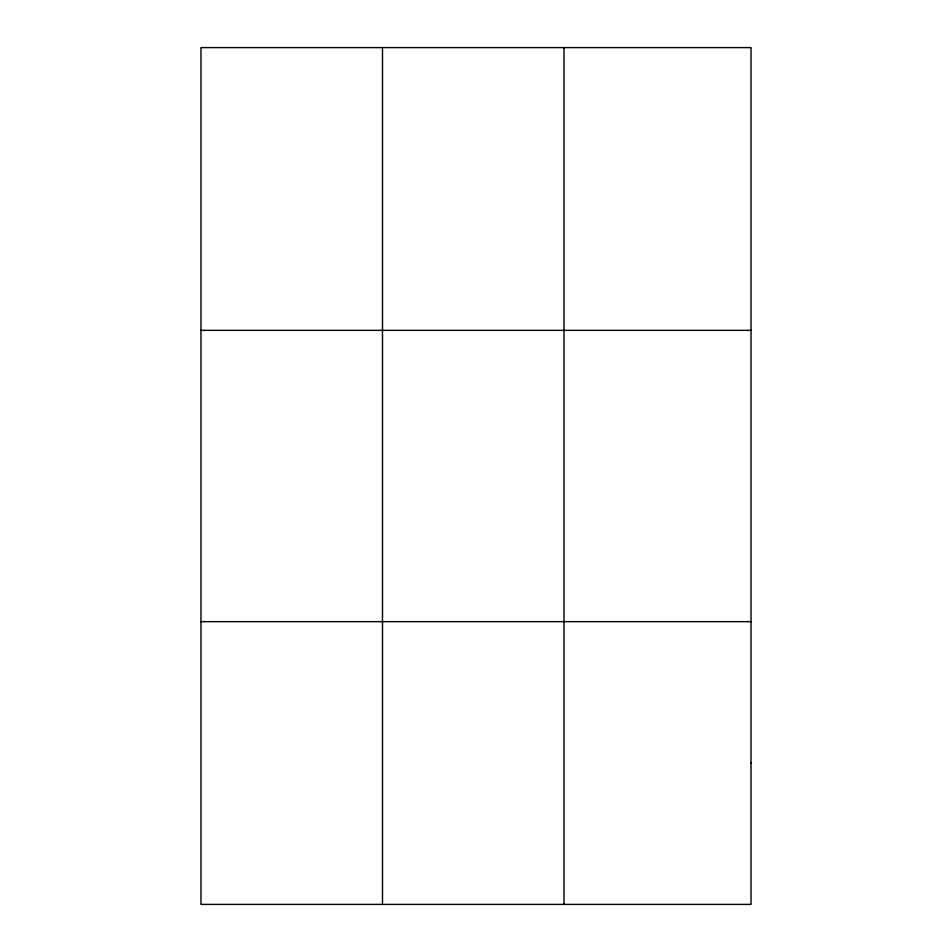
<?xml version="1.0" encoding="UTF-8"?>
<svg xmlns="http://www.w3.org/2000/svg" width="952" height="952" viewBox="0 0 952 952"><rect width="100%" height="100%" fill="white"/><g stroke="black" fill="none" stroke-linecap="round" stroke-linejoin="round"><path stroke-width="1.43" d="M382.49 904.4L382.49 47.6M564 904.4L564 47.6M200.979 330.344L751.021 330.344M200.979 621.656L751.021 621.656M751.021 763.028L751.021 904.4L200.979 904.4L200.979 47.6L751.021 47.6L751.021 763.028"/></g></svg>
